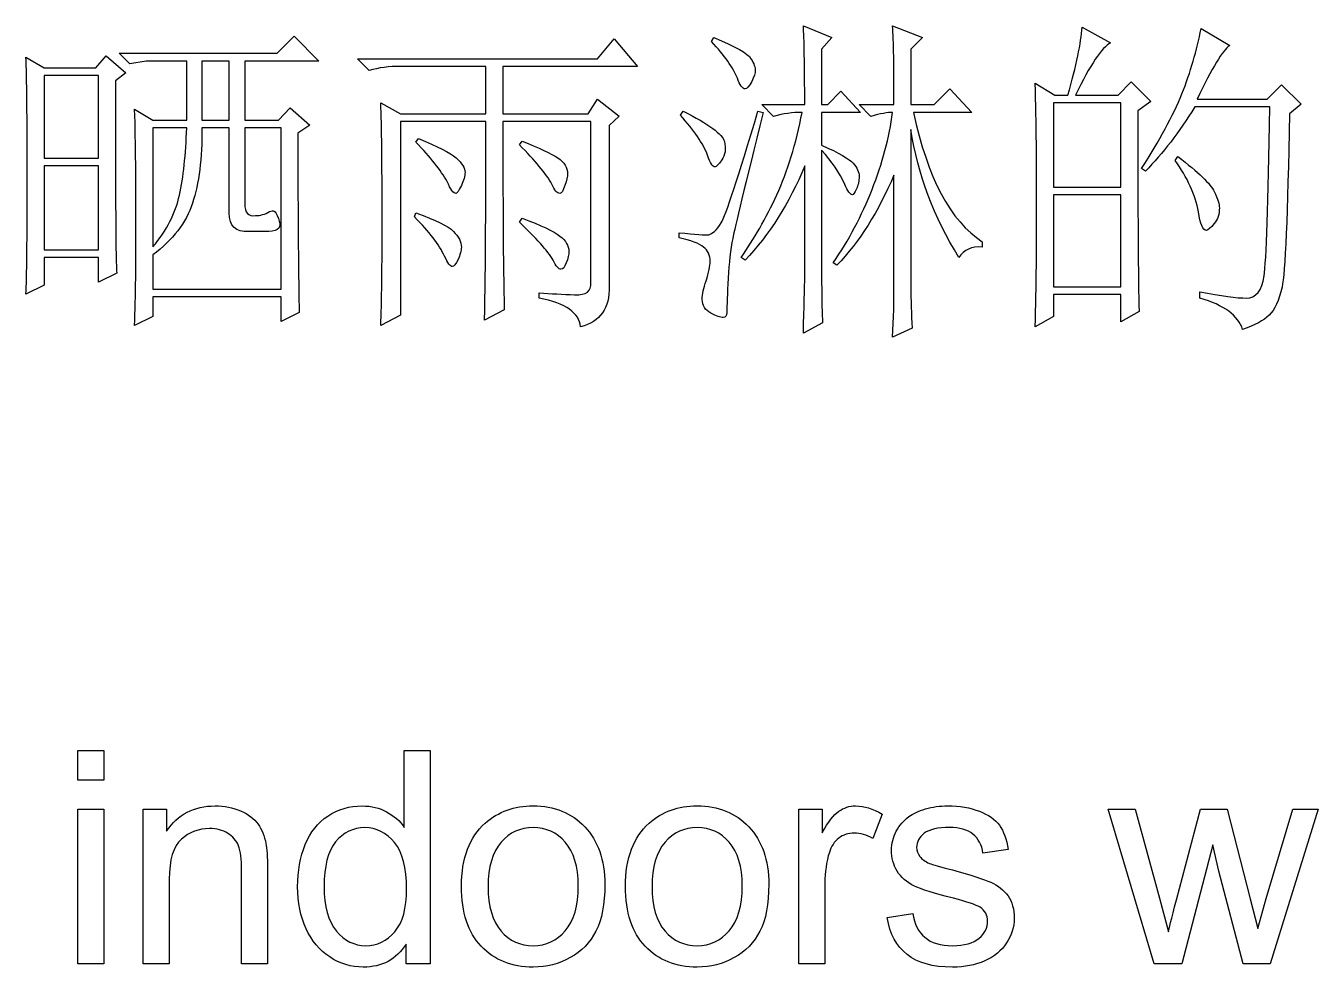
# Model space of a CAD drawing. Extents: x -45 to 645, y -160 to 467.
# Drawn here: x 370.51 to 376.63, y 90.4 to 94.86 of the extents above; entities that cross this region are included whole.
import ezdxf

# ---------------------------------------------------------------- set-up
doc = ezdxf.new("R2010")
doc.units = 0
doc.layers.add('layer 1', color=7, linetype='Continuous')

msp = doc.modelspace()

# ---------------------------------------------------------------- linework, layer by layer
at = {"layer": 'layer 1', "color": 7, "true_color": 0xffffff}
for points, knots in [([(374.276, 94.2687), (374.3247, 94.2147), (374.3608, 94.1607), (374.386, 94.1068), (374.3986, 94.075), (374.4111, 94.0575), (374.4221, 94.0575), (374.4269, 94.0575), (374.4331, 94.0671), (374.441, 94.0861), (374.4489, 94.1036), (374.4536, 94.1242), (374.4536, 94.1449), (374.4536, 94.1655), (374.4441, 94.1861), (374.4253, 94.2068), (374.408, 94.2274), (374.3577, 94.256), (374.276, 94.2925), (374.276, 94.2925), (374.276, 94.4481), (374.276, 94.4481), (374.276, 94.4481), (374.4599, 94.4481), (374.4599, 94.4481), (374.4599, 94.4481), (374.3672, 94.5481), (374.3672, 94.5481), (374.3672, 94.5481), (374.3059, 94.4846), (374.3059, 94.4846), (374.3059, 94.4846), (374.276, 94.4846), (374.276, 94.4846), (374.276, 94.4846), (374.276, 94.7465), (374.276, 94.7465), (374.276, 94.7465), (374.3247, 94.8021), (374.3247, 94.8021), (374.3247, 94.8021), (374.1896, 94.8576), (374.1896, 94.8576), (374.1927, 94.8005), (374.1958, 94.6751), (374.1958, 94.4846), (374.1958, 94.4846), (373.9931, 94.4846), (373.9931, 94.4846), (373.9931, 94.4846), (374.0481, 94.429), (374.0481, 94.429), (374.0937, 94.4417), (374.1377, 94.4481), (374.1833, 94.4481), (374.155, 94.2988), (374.1141, 94.1687), (374.0638, 94.0575), (374.012, 93.9464), (373.9554, 93.848), (373.8941, 93.7607), (373.8941, 93.7607), (373.9129, 93.748), (373.9129, 93.748), (374.0277, 93.8686), (374.122, 94.0163), (374.1958, 94.1941), (374.1958, 94.1941), (374.1959, 93.6734), (374.1959, 93.6734), (374.1959, 93.6162), (374.1927, 93.5257), (374.1895, 93.4019), (374.1895, 93.4019), (374.2807, 93.4511), (374.2807, 93.4511), (374.2776, 93.4924), (374.276, 93.5559), (374.276, 93.6432), (374.276, 93.6432), (374.276, 94.2687), (374.276, 94.2687)], [0, 0, 0, 0, 0.037037, 0.037037, 0.037037, 0.074074, 0.074074, 0.074074, 0.111111, 0.111111, 0.111111, 0.148148, 0.148148, 0.148148, 0.185185, 0.185185, 0.185185, 0.222222, 0.222222, 0.222222, 0.259259, 0.259259, 0.259259, 0.296296, 0.296296, 0.296296, 0.333333, 0.333333, 0.333333, 0.37037, 0.37037, 0.37037, 0.407407, 0.407407, 0.407407, 0.444444, 0.444444, 0.444444, 0.481481, 0.481481, 0.481481, 0.518519, 0.518519, 0.518519, 0.555556, 0.555556, 0.555556, 0.592593, 0.592593, 0.592593, 0.62963, 0.62963, 0.62963, 0.666667, 0.666667, 0.666667, 0.703704, 0.703704, 0.703704, 0.740741, 0.740741, 0.740741, 0.777778, 0.777778, 0.777778, 0.814815, 0.814815, 0.814815, 0.851852, 0.851852, 0.851852, 0.888889, 0.888889, 0.888889, 0.925926, 0.925926, 0.925926, 0.962963, 0.962963, 0.962963, 1, 1, 1, 1]), ([(374.4536, 94.4846), (374.4536, 94.4846), (374.5086, 94.429), (374.5086, 94.429), (374.5542, 94.4417), (374.5887, 94.4481), (374.6123, 94.4481), (374.5966, 94.329), (374.5636, 94.2068), (374.5149, 94.0829), (374.4661, 93.9591), (374.4048, 93.8432), (374.331, 93.7353), (374.331, 93.7353), (374.3483, 93.7242), (374.3483, 93.7242), (374.4552, 93.8353), (374.5447, 93.9782), (374.6186, 94.1512), (374.6186, 94.1512), (374.6186, 93.6432), (374.6186, 93.6432), (374.6186, 93.5559), (374.617, 93.4702), (374.6123, 93.3829), (374.6123, 93.3829), (374.705, 93.4257), (374.705, 93.4257), (374.7003, 93.4924), (374.6987, 93.5591), (374.6987, 93.6242), (374.6987, 93.6242), (374.6988, 94.3671), (374.6988, 94.3671), (374.7318, 94.1528), (374.8072, 93.9512), (374.9266, 93.7607), (374.9502, 93.7972), (374.9879, 93.8147), (375.0366, 93.8099), (375.0366, 93.8099), (375.0367, 93.8353), (375.0367, 93.8353), (374.8858, 93.9337), (374.7773, 94.1385), (374.7113, 94.4481), (374.7113, 94.4481), (374.9879, 94.4481), (374.9879, 94.4481), (374.9879, 94.4481), (374.8826, 94.5592), (374.8826, 94.5592), (374.8826, 94.5592), (374.8087, 94.4846), (374.8087, 94.4846), (374.8087, 94.4846), (374.6988, 94.4846), (374.6988, 94.4846), (374.6988, 94.4846), (374.6988, 94.7465), (374.6988, 94.7465), (374.6988, 94.7465), (374.7538, 94.8021), (374.7538, 94.8021), (374.7538, 94.8021), (374.6123, 94.8576), (374.6123, 94.8576), (374.617, 94.7878), (374.6186, 94.664), (374.6186, 94.4846), (374.6186, 94.4846), (374.4536, 94.4846), (374.4536, 94.4846)], [0, 0, 0, 0, 0.041667, 0.041667, 0.041667, 0.083333, 0.083333, 0.083333, 0.125, 0.125, 0.125, 0.166667, 0.166667, 0.166667, 0.208333, 0.208333, 0.208333, 0.25, 0.25, 0.25, 0.291667, 0.291667, 0.291667, 0.333333, 0.333333, 0.333333, 0.375, 0.375, 0.375, 0.416667, 0.416667, 0.416667, 0.458333, 0.458333, 0.458333, 0.5, 0.5, 0.5, 0.541667, 0.541667, 0.541667, 0.583333, 0.583333, 0.583333, 0.625, 0.625, 0.625, 0.666667, 0.666667, 0.666667, 0.708333, 0.708333, 0.708333, 0.75, 0.75, 0.75, 0.791667, 0.791667, 0.791667, 0.833333, 0.833333, 0.833333, 0.875, 0.875, 0.875, 0.916667, 0.916667, 0.916667, 0.958333, 0.958333, 0.958333, 1, 1, 1, 1]), ([(375.8351, 94.4989), (375.8351, 94.4989), (375.7424, 94.5925), (375.7424, 94.5925), (375.7424, 94.5925), (375.6811, 94.529), (375.6811, 94.529), (375.6811, 94.529), (375.4784, 94.529), (375.4784, 94.529), (375.5475, 94.6735), (375.6041, 94.756), (375.6449, 94.7767), (375.6449, 94.7767), (375.5098, 94.8513), (375.5098, 94.8513), (375.5051, 94.7767), (375.483, 94.6703), (375.4422, 94.529), (375.4422, 94.529), (375.3809, 94.529), (375.3809, 94.529), (375.3809, 94.529), (375.2882, 94.5862), (375.2882, 94.5862), (375.2929, 94.3957), (375.2945, 94.2036), (375.2945, 94.0115), (375.2945, 93.8194), (375.2929, 93.6257), (375.2882, 93.4321), (375.2882, 93.4321), (375.3746, 93.4813), (375.3746, 93.4813), (375.3746, 93.4813), (375.3746, 93.5861), (375.3746, 93.5861), (375.3746, 93.5861), (375.6937, 93.5861), (375.6937, 93.5861), (375.6937, 93.5861), (375.6937, 93.4559), (375.6937, 93.4559), (375.6937, 93.4559), (375.7801, 93.5051), (375.7801, 93.5051), (375.7754, 93.6543), (375.7738, 93.9702), (375.7738, 94.456), (375.7738, 94.456), (375.8351, 94.4989), (375.8351, 94.4989)], [0, 0, 0, 0, 0.058824, 0.058824, 0.058824, 0.117647, 0.117647, 0.117647, 0.176471, 0.176471, 0.176471, 0.235294, 0.235294, 0.235294, 0.294118, 0.294118, 0.294118, 0.352941, 0.352941, 0.352941, 0.411765, 0.411765, 0.411765, 0.470588, 0.470588, 0.470588, 0.529412, 0.529412, 0.529412, 0.588235, 0.588235, 0.588235, 0.647059, 0.647059, 0.647059, 0.705882, 0.705882, 0.705882, 0.764706, 0.764706, 0.764706, 0.823529, 0.823529, 0.823529, 0.882353, 0.882353, 0.882353, 0.941176, 0.941176, 0.941176, 1, 1, 1, 1]), ([(375.9829, 94.5354), (375.9404, 94.4322), (375.8775, 94.3147), (375.7911, 94.1814), (375.7911, 94.1814), (375.81, 94.1703), (375.81, 94.1703), (375.8917, 94.2528), (375.9702, 94.3528), (376.0441, 94.4735), (376.0441, 94.4735), (376.3993, 94.4735), (376.3993, 94.4735), (376.3914, 94.0099), (376.382, 93.7432), (376.3726, 93.6734), (376.3616, 93.6035), (376.3333, 93.5686), (376.2893, 93.5686), (376.2437, 93.5686), (376.1698, 93.5781), (376.0677, 93.5988), (376.0677, 93.5988), (376.0677, 93.5686), (376.0677, 93.5686), (376.1824, 93.5353), (376.25, 93.486), (376.2704, 93.4194), (376.3286, 93.44), (376.3694, 93.4622), (376.3961, 93.4876), (376.4229, 93.513), (376.4433, 93.5575), (376.4574, 93.621), (376.4716, 93.6845), (376.4841, 93.9591), (376.492, 94.4417), (376.492, 94.4417), (376.547, 94.4862), (376.547, 94.4862), (376.547, 94.4862), (376.4543, 94.5782), (376.4543, 94.5782), (376.4543, 94.5782), (376.3867, 94.51), (376.3867, 94.51), (376.3867, 94.51), (376.0551, 94.51), (376.0551, 94.51), (376.1258, 94.6592), (376.1761, 94.7433), (376.2091, 94.764), (376.2091, 94.764), (376.074, 94.8449), (376.074, 94.8449), (376.0535, 94.7418), (376.0237, 94.6386), (375.9829, 94.5354)], [0, 0, 0, 0, 0.052632, 0.052632, 0.052632, 0.105263, 0.105263, 0.105263, 0.157895, 0.157895, 0.157895, 0.210526, 0.210526, 0.210526, 0.263158, 0.263158, 0.263158, 0.315789, 0.315789, 0.315789, 0.368421, 0.368421, 0.368421, 0.421053, 0.421053, 0.421053, 0.473684, 0.473684, 0.473684, 0.526316, 0.526316, 0.526316, 0.578947, 0.578947, 0.578947, 0.631579, 0.631579, 0.631579, 0.684211, 0.684211, 0.684211, 0.736842, 0.736842, 0.736842, 0.789474, 0.789474, 0.789474, 0.842105, 0.842105, 0.842105, 0.894737, 0.894737, 0.894737, 0.947368, 0.947368, 0.947368, 1, 1, 1, 1]), ([(371.1076, 93.4813), (371.1076, 93.4813), (371.1076, 93.5749), (371.1076, 93.5749), (371.1076, 93.5749), (371.7158, 93.5749), (371.7158, 93.5749), (371.7158, 93.5749), (371.7158, 93.4575), (371.7158, 93.4575), (371.7158, 93.4575), (371.8007, 93.5003), (371.8007, 93.5003), (371.7975, 93.6448), (371.7944, 93.929), (371.7944, 94.3496), (371.7944, 94.3496), (371.8509, 94.3877), (371.8509, 94.3877), (371.8509, 94.3877), (371.7582, 94.4687), (371.7582, 94.4687), (371.7582, 94.4687), (371.7032, 94.4116), (371.7032, 94.4116), (371.7032, 94.4116), (371.5429, 94.4116), (371.5429, 94.4116), (371.5429, 94.4116), (371.5429, 94.691), (371.5429, 94.691), (371.5429, 94.691), (371.8934, 94.691), (371.8934, 94.691), (371.8934, 94.691), (371.7771, 94.8084), (371.7771, 94.8084), (371.7771, 94.8084), (371.6969, 94.7275), (371.6969, 94.7275), (371.6969, 94.7275), (370.9473, 94.7275), (370.9473, 94.7275), (370.9473, 94.7275), (370.9976, 94.6783), (370.9976, 94.6783), (370.9976, 94.6783), (371.0762, 94.691), (371.0762, 94.691), (371.0762, 94.691), (371.2679, 94.691), (371.2679, 94.691), (371.2679, 94.691), (371.2679, 94.4116), (371.2679, 94.4116), (371.2679, 94.4116), (371.1076, 94.4116), (371.1076, 94.4116), (371.1076, 94.4116), (371.0212, 94.4624), (371.0212, 94.4624), (371.0259, 94.2973), (371.0274, 94.1179), (371.0274, 93.929), (371.0275, 93.7385), (371.0259, 93.5749), (371.0211, 93.4384), (371.0211, 93.4384), (371.1076, 93.4813), (371.1076, 93.4813)], [0, 0, 0, 0, 0.043478, 0.043478, 0.043478, 0.086957, 0.086957, 0.086957, 0.130435, 0.130435, 0.130435, 0.173913, 0.173913, 0.173913, 0.217391, 0.217391, 0.217391, 0.26087, 0.26087, 0.26087, 0.304348, 0.304348, 0.304348, 0.347826, 0.347826, 0.347826, 0.391304, 0.391304, 0.391304, 0.434783, 0.434783, 0.434783, 0.478261, 0.478261, 0.478261, 0.521739, 0.521739, 0.521739, 0.565217, 0.565217, 0.565217, 0.608696, 0.608696, 0.608696, 0.652174, 0.652174, 0.652174, 0.695652, 0.695652, 0.695652, 0.73913, 0.73913, 0.73913, 0.782609, 0.782609, 0.782609, 0.826087, 0.826087, 0.826087, 0.869565, 0.869565, 0.869565, 0.913043, 0.913043, 0.913043, 0.956522, 0.956522, 0.956522, 1, 1, 1, 1]), ([(372.9369, 93.5686), (373.0642, 93.5432), (373.1286, 93.4987), (373.1333, 93.4321), (373.2276, 93.4575), (373.2732, 93.521), (373.2685, 93.6242), (373.2685, 93.6242), (373.2685, 94.3862), (373.2685, 94.3862), (373.2685, 94.3862), (373.3172, 94.4306), (373.3172, 94.4306), (373.3172, 94.4306), (373.2135, 94.51), (373.2135, 94.51), (373.2135, 94.51), (373.1695, 94.4417), (373.1695, 94.4417), (373.1695, 94.4417), (372.7656, 94.4417), (372.7656, 94.4417), (372.7656, 94.4417), (372.7656, 94.6656), (372.7656, 94.6656), (372.7656, 94.6656), (373.4037, 94.6656), (373.4037, 94.6656), (373.4037, 94.6656), (373.2937, 94.7957), (373.2937, 94.7957), (373.2937, 94.7957), (373.2135, 94.7021), (373.2135, 94.7021), (373.2135, 94.7021), (372.0774, 94.7021), (372.0774, 94.7021), (372.0774, 94.7021), (372.1324, 94.6465), (372.1324, 94.6465), (372.178, 94.6592), (372.2265, 94.6656), (372.28, 94.6656), (372.28, 94.6656), (372.6855, 94.6656), (372.6855, 94.6656), (372.6855, 94.6656), (372.6855, 94.4417), (372.6855, 94.4417), (372.6855, 94.4417), (372.28, 94.4417), (372.28, 94.4417), (372.28, 94.4417), (372.1874, 94.4925), (372.1874, 94.4925), (372.192, 94.3846), (372.1935, 94.2084), (372.1935, 93.9623), (372.1936, 93.7162), (372.192, 93.5416), (372.1874, 93.4384), (372.1874, 93.4384), (372.28, 93.4876), (372.28, 93.4876), (372.28, 93.4876), (372.28, 94.4052), (372.28, 94.4052), (372.28, 94.4052), (372.6855, 94.4052), (372.6855, 94.4052), (372.6855, 94.0337), (372.6839, 93.7194), (372.6792, 93.4638), (372.6792, 93.4638), (372.7719, 93.513), (372.7719, 93.513), (372.7672, 93.7353), (372.7656, 94.0337), (372.7656, 94.4052), (372.7656, 94.4052), (373.1821, 94.4052), (373.1821, 94.4052), (373.1821, 94.4052), (373.1821, 93.6432), (373.1821, 93.6432), (373.1868, 93.6019), (373.1616, 93.5813), (373.1051, 93.5845), (373.0501, 93.5861), (372.9935, 93.5892), (372.9369, 93.594), (372.9369, 93.594), (372.9369, 93.5686), (372.9369, 93.5686)], [0, 0, 0, 0, 0.032258, 0.032258, 0.032258, 0.064516, 0.064516, 0.064516, 0.096774, 0.096774, 0.096774, 0.129032, 0.129032, 0.129032, 0.16129, 0.16129, 0.16129, 0.193548, 0.193548, 0.193548, 0.225806, 0.225806, 0.225806, 0.258065, 0.258065, 0.258065, 0.290323, 0.290323, 0.290323, 0.322581, 0.322581, 0.322581, 0.354839, 0.354839, 0.354839, 0.387097, 0.387097, 0.387097, 0.419355, 0.419355, 0.419355, 0.451613, 0.451613, 0.451613, 0.483871, 0.483871, 0.483871, 0.516129, 0.516129, 0.516129, 0.548387, 0.548387, 0.548387, 0.580645, 0.580645, 0.580645, 0.612903, 0.612903, 0.612903, 0.645161, 0.645161, 0.645161, 0.677419, 0.677419, 0.677419, 0.709677, 0.709677, 0.709677, 0.741935, 0.741935, 0.741935, 0.774194, 0.774194, 0.774194, 0.806452, 0.806452, 0.806452, 0.83871, 0.83871, 0.83871, 0.870968, 0.870968, 0.870968, 0.903226, 0.903226, 0.903226, 0.935484, 0.935484, 0.935484, 0.967742, 0.967742, 0.967742, 1, 1, 1, 1]), ([(373.7542, 94.783), (373.8155, 94.7164), (373.8564, 94.6592), (373.8768, 94.61), (373.8878, 94.5767), (373.9004, 94.5592), (373.9129, 94.5592), (373.9208, 94.5592), (373.9318, 94.5703), (373.9444, 94.5941), (373.9554, 94.6163), (373.9617, 94.6338), (373.9617, 94.6465), (373.9617, 94.6592), (373.9554, 94.6783), (373.9412, 94.7021), (373.9271, 94.7275), (373.8674, 94.7608), (373.7652, 94.8021), (373.7652, 94.8021), (373.7542, 94.783), (373.7542, 94.783)], [0, 0, 0, 0, 0.142857, 0.142857, 0.142857, 0.285714, 0.285714, 0.285714, 0.428571, 0.428571, 0.428571, 0.571429, 0.571429, 0.571429, 0.714286, 0.714286, 0.714286, 0.857143, 0.857143, 0.857143, 1, 1, 1, 1]), ([(370.5921, 93.6305), (370.5921, 93.6305), (370.5921, 93.7607), (370.5921, 93.7607), (370.5921, 93.7607), (370.8499, 93.7607), (370.8499, 93.7607), (370.8499, 93.7607), (370.8499, 93.6432), (370.8499, 93.6432), (370.8499, 93.6432), (370.9363, 93.6861), (370.9363, 93.6861), (370.9316, 93.74), (370.93, 94.0433), (370.93, 94.5973), (370.93, 94.5973), (370.9788, 94.6354), (370.9788, 94.6354), (370.9788, 94.6354), (370.886, 94.7164), (370.886, 94.7164), (370.886, 94.7164), (370.8373, 94.6592), (370.8373, 94.6592), (370.8373, 94.6592), (370.5921, 94.6592), (370.5921, 94.6592), (370.5921, 94.6592), (370.5057, 94.71), (370.5057, 94.71), (370.5104, 94.6179), (370.512, 94.4274), (370.512, 94.1353), (370.512, 93.8448), (370.5104, 93.6623), (370.5057, 93.5876), (370.5057, 93.5876), (370.5921, 93.6305), (370.5921, 93.6305)], [0, 0, 0, 0, 0.076923, 0.076923, 0.076923, 0.153846, 0.153846, 0.153846, 0.230769, 0.230769, 0.230769, 0.307692, 0.307692, 0.307692, 0.384615, 0.384615, 0.384615, 0.461538, 0.461538, 0.461538, 0.538462, 0.538462, 0.538462, 0.615385, 0.615385, 0.615385, 0.692308, 0.692308, 0.692308, 0.769231, 0.769231, 0.769231, 0.846154, 0.846154, 0.846154, 0.923077, 0.923077, 0.923077, 1, 1, 1, 1]), ([(371.469, 94.691), (371.469, 94.691), (371.469, 94.4116), (371.469, 94.4116), (371.469, 94.4116), (371.3402, 94.4116), (371.3402, 94.4116), (371.3402, 94.4116), (371.3402, 94.691), (371.3402, 94.691), (371.3402, 94.691), (371.469, 94.691), (371.469, 94.691)], [0, 0, 0, 0, 0.25, 0.25, 0.25, 0.5, 0.5, 0.5, 0.75, 0.75, 0.75, 1, 1, 1, 1]), ([(370.8499, 94.6227), (370.8499, 94.6227), (370.8499, 94.2306), (370.8499, 94.2306), (370.8499, 94.2306), (370.5921, 94.2306), (370.5921, 94.2306), (370.5921, 94.2306), (370.5921, 94.6227), (370.5921, 94.6227), (370.5921, 94.6227), (370.8499, 94.6227), (370.8499, 94.6227)], [0, 0, 0, 0, 0.25, 0.25, 0.25, 0.5, 0.5, 0.5, 0.75, 0.75, 0.75, 1, 1, 1, 1]), ([(375.6937, 94.4925), (375.6937, 94.4925), (375.6937, 94.0941), (375.6937, 94.0941), (375.6937, 94.0941), (375.3746, 94.0941), (375.3746, 94.0941), (375.3746, 94.0941), (375.3746, 94.4925), (375.3746, 94.4925), (375.3746, 94.4925), (375.6937, 94.4925), (375.6937, 94.4925)], [0, 0, 0, 0, 0.25, 0.25, 0.25, 0.5, 0.5, 0.5, 0.75, 0.75, 0.75, 1, 1, 1, 1]), ([(373.9743, 94.4544), (373.88, 94.1369), (373.8218, 93.9607), (373.7998, 93.9242), (373.7778, 93.8893), (373.7574, 93.8718), (373.7416, 93.8686), (373.7244, 93.867), (373.6772, 93.8702), (373.6002, 93.8782), (373.6002, 93.8782), (373.6002, 93.8543), (373.6002, 93.8543), (373.6568, 93.8416), (373.6961, 93.8274), (373.7165, 93.8099), (373.7369, 93.794), (373.7479, 93.7718), (373.7479, 93.7416), (373.7479, 93.721), (373.7416, 93.6908), (373.7291, 93.6496), (373.7165, 93.6162), (373.7102, 93.5876), (373.7102, 93.5622), (373.7102, 93.5337), (373.7244, 93.5114), (373.7511, 93.4972), (373.7778, 93.4829), (373.7967, 93.4765), (373.8092, 93.4765), (373.8218, 93.4765), (373.8265, 93.4845), (373.8265, 93.5003), (373.8265, 93.5337), (373.8297, 93.5876), (373.8328, 93.6623), (373.8375, 93.7353), (373.8438, 93.7988), (373.8548, 93.8512), (373.8642, 93.902), (373.9129, 94.102), (373.9994, 94.4481), (373.9994, 94.4481), (373.9743, 94.4544), (373.9743, 94.4544)], [0, 0, 0, 0, 0.066667, 0.066667, 0.066667, 0.133333, 0.133333, 0.133333, 0.2, 0.2, 0.2, 0.266667, 0.266667, 0.266667, 0.333333, 0.333333, 0.333333, 0.4, 0.4, 0.4, 0.466667, 0.466667, 0.466667, 0.533333, 0.533333, 0.533333, 0.6, 0.6, 0.6, 0.666667, 0.666667, 0.666667, 0.733333, 0.733333, 0.733333, 0.8, 0.8, 0.8, 0.866667, 0.866667, 0.866667, 0.933333, 0.933333, 0.933333, 1, 1, 1, 1]), ([(373.6065, 94.4354), (373.671, 94.3623), (373.7149, 94.2988), (373.7354, 94.2449), (373.7479, 94.2068), (373.7589, 94.1893), (373.7715, 94.1893), (373.7762, 94.1893), (373.7857, 94.2004), (373.8029, 94.2226), (373.8187, 94.2449), (373.8234, 94.275), (373.8155, 94.31), (373.8061, 94.3449), (373.7416, 94.3925), (373.6191, 94.4544), (373.6191, 94.4544), (373.6065, 94.4354), (373.6065, 94.4354)], [0, 0, 0, 0, 0.166667, 0.166667, 0.166667, 0.333333, 0.333333, 0.333333, 0.5, 0.5, 0.5, 0.666667, 0.666667, 0.666667, 0.833333, 0.833333, 0.833333, 1, 1, 1, 1]), ([(371.469, 94.375), (371.469, 94.375), (371.469, 93.9718), (371.469, 93.9718), (371.469, 93.9099), (371.5005, 93.8797), (371.5618, 93.8845), (371.5618, 93.8845), (371.6168, 93.8845), (371.6168, 93.8845), (371.6781, 93.8797), (371.7095, 93.8909), (371.7095, 93.9163), (371.7095, 93.9242), (371.7048, 93.9385), (371.6969, 93.9591), (371.6891, 93.9798), (371.6765, 93.9861), (371.6608, 93.9782), (371.6388, 93.9655), (371.6168, 93.9591), (371.5932, 93.9591), (371.5602, 93.9544), (371.5429, 93.9734), (371.5429, 94.0147), (371.5429, 94.0147), (371.5429, 94.375), (371.5429, 94.375), (371.5429, 94.375), (371.7158, 94.375), (371.7158, 94.375), (371.7158, 94.375), (371.7158, 93.6115), (371.7158, 93.6115), (371.7158, 93.6115), (371.1076, 93.6115), (371.1076, 93.6115), (371.1076, 93.6115), (371.1076, 93.7734), (371.1076, 93.7734), (371.2019, 93.8432), (371.2647, 93.9258), (371.2946, 94.0179), (371.3261, 94.1115), (371.3402, 94.2306), (371.3402, 94.375), (371.3402, 94.375), (371.469, 94.375), (371.469, 94.375)], [0, 0, 0, 0, 0.0625, 0.0625, 0.0625, 0.125, 0.125, 0.125, 0.1875, 0.1875, 0.1875, 0.25, 0.25, 0.25, 0.3125, 0.3125, 0.3125, 0.375, 0.375, 0.375, 0.4375, 0.4375, 0.4375, 0.5, 0.5, 0.5, 0.5625, 0.5625, 0.5625, 0.625, 0.625, 0.625, 0.6875, 0.6875, 0.6875, 0.75, 0.75, 0.75, 0.8125, 0.8125, 0.8125, 0.875, 0.875, 0.875, 0.9375, 0.9375, 0.9375, 1, 1, 1, 1]), ([(371.2679, 94.375), (371.2632, 94.2465), (371.2522, 94.1401), (371.2333, 94.056), (371.2144, 93.9702), (371.1736, 93.8893), (371.1076, 93.8115), (371.1076, 93.8115), (371.1076, 94.375), (371.1076, 94.375), (371.1076, 94.375), (371.2679, 94.375), (371.2679, 94.375)], [0, 0, 0, 0, 0.25, 0.25, 0.25, 0.5, 0.5, 0.5, 0.75, 0.75, 0.75, 1, 1, 1, 1]), ([(372.5016, 94.121), (372.5173, 94.0829), (372.5314, 94.0639), (372.544, 94.0639), (372.5487, 94.0639), (372.5566, 94.0766), (372.5691, 94.102), (372.5802, 94.1258), (372.5864, 94.1464), (372.5864, 94.1639), (372.5864, 94.1845), (372.5723, 94.2068), (372.544, 94.2322), (372.5158, 94.256), (372.456, 94.2877), (372.3664, 94.3242), (372.3664, 94.3242), (372.3539, 94.3068), (372.3539, 94.3068), (372.423, 94.2353), (372.4717, 94.1734), (372.5016, 94.121)], [0, 0, 0, 0, 0.142857, 0.142857, 0.142857, 0.285714, 0.285714, 0.285714, 0.428571, 0.428571, 0.428571, 0.571429, 0.571429, 0.571429, 0.714286, 0.714286, 0.714286, 0.857143, 0.857143, 0.857143, 1, 1, 1, 1]), ([(372.9982, 94.1083), (373.0108, 94.0798), (373.0233, 94.0639), (373.0359, 94.0639), (373.0438, 94.0639), (373.0516, 94.0766), (373.0595, 94.102), (373.0674, 94.1258), (373.0721, 94.1449), (373.0721, 94.1576), (373.0721, 94.1861), (373.0563, 94.2115), (373.0265, 94.2322), (372.9951, 94.2528), (372.9385, 94.2798), (372.8567, 94.3115), (372.8567, 94.3115), (372.8442, 94.2941), (372.8442, 94.2941), (372.918, 94.2195), (372.9699, 94.1576), (372.9982, 94.1083)], [0, 0, 0, 0, 0.142857, 0.142857, 0.142857, 0.285714, 0.285714, 0.285714, 0.428571, 0.428571, 0.428571, 0.571429, 0.571429, 0.571429, 0.714286, 0.714286, 0.714286, 0.857143, 0.857143, 0.857143, 1, 1, 1, 1]), ([(375.9514, 94.2195), (376.008, 94.1401), (376.0457, 94.0591), (376.0614, 93.9766), (376.0693, 93.9194), (376.0818, 93.8893), (376.0991, 93.8893), (376.107, 93.8893), (376.1195, 93.9004), (376.1353, 93.921), (376.1526, 93.9417), (376.1604, 93.9671), (376.1604, 93.9956), (376.1604, 94.0115), (376.1525, 94.0385), (376.1353, 94.0734), (376.1196, 94.1083), (376.0614, 94.1639), (375.9639, 94.2385), (375.9639, 94.2385), (375.9514, 94.2195), (375.9514, 94.2195)], [0, 0, 0, 0, 0.142857, 0.142857, 0.142857, 0.285714, 0.285714, 0.285714, 0.428571, 0.428571, 0.428571, 0.571429, 0.571429, 0.571429, 0.714286, 0.714286, 0.714286, 0.857143, 0.857143, 0.857143, 1, 1, 1, 1]), ([(370.8499, 94.1941), (370.8499, 94.1941), (370.8499, 93.7972), (370.8499, 93.7972), (370.8499, 93.7972), (370.5921, 93.7972), (370.5921, 93.7972), (370.5921, 93.7972), (370.5921, 94.1941), (370.5921, 94.1941), (370.5921, 94.1941), (370.8499, 94.1941), (370.8499, 94.1941)], [0, 0, 0, 0, 0.25, 0.25, 0.25, 0.5, 0.5, 0.5, 0.75, 0.75, 0.75, 1, 1, 1, 1]), ([(375.6937, 94.0575), (375.6937, 94.0575), (375.6937, 93.6226), (375.6937, 93.6226), (375.6937, 93.6226), (375.3746, 93.6226), (375.3746, 93.6226), (375.3746, 93.6226), (375.3746, 94.0575), (375.3746, 94.0575), (375.3746, 94.0575), (375.6937, 94.0575), (375.6937, 94.0575)], [0, 0, 0, 0, 0.25, 0.25, 0.25, 0.5, 0.5, 0.5, 0.75, 0.75, 0.75, 1, 1, 1, 1]), ([(372.489, 93.767), (372.5047, 93.7337), (372.5173, 93.7178), (372.5251, 93.7178), (372.533, 93.7178), (372.5424, 93.7289), (372.5534, 93.7512), (372.5629, 93.7734), (372.5691, 93.794), (372.5691, 93.8099), (372.5692, 93.8353), (372.5566, 93.8591), (372.5314, 93.8845), (372.5079, 93.9099), (372.4481, 93.9385), (372.3538, 93.9718), (372.3538, 93.9718), (372.3476, 93.9528), (372.3476, 93.9528), (372.4167, 93.8829), (372.4639, 93.821), (372.489, 93.767)], [0, 0, 0, 0, 0.142857, 0.142857, 0.142857, 0.285714, 0.285714, 0.285714, 0.428571, 0.428571, 0.428571, 0.571429, 0.571429, 0.571429, 0.714286, 0.714286, 0.714286, 0.857143, 0.857143, 0.857143, 1, 1, 1, 1]), ([(373.0045, 93.748), (373.0171, 93.7194), (373.0296, 93.7051), (373.0406, 93.7051), (373.0501, 93.7051), (373.0579, 93.7146), (373.0658, 93.7353), (373.0737, 93.7559), (373.0783, 93.775), (373.0783, 93.7908), (373.0784, 93.8162), (373.0642, 93.8401), (373.0359, 93.8623), (373.0061, 93.8861), (372.9479, 93.9131), (372.8567, 93.9464), (372.8567, 93.9464), (372.8442, 93.9274), (372.8442, 93.9274), (372.9228, 93.8528), (372.9762, 93.794), (373.0045, 93.748)], [0, 0, 0, 0, 0.142857, 0.142857, 0.142857, 0.285714, 0.285714, 0.285714, 0.428571, 0.428571, 0.428571, 0.571429, 0.571429, 0.571429, 0.714286, 0.714286, 0.714286, 0.857143, 0.857143, 0.857143, 1, 1, 1, 1]), ([(370.8747, 91.2854), (370.8747, 91.2854), (370.8747, 91.4266), (370.8747, 91.4266), (370.8747, 91.4266), (370.7518, 91.4266), (370.7518, 91.4266), (370.7518, 91.4266), (370.7518, 91.2854), (370.7518, 91.2854), (370.7518, 91.2854), (370.8747, 91.2854), (370.8747, 91.2854)], [0, 0, 0, 0, 0.25, 0.25, 0.25, 0.5, 0.5, 0.5, 0.75, 0.75, 0.75, 1, 1, 1, 1]), ([(372.4215, 90.4161), (372.4215, 90.4161), (372.4215, 91.4266), (372.4215, 91.4266), (372.4215, 91.4266), (372.2986, 91.4266), (372.2986, 91.4266), (372.2986, 91.4266), (372.2986, 91.0624), (372.2986, 91.0624), (372.2776, 91.0935), (372.2497, 91.1174), (372.2147, 91.1358), (372.1813, 91.1542), (372.1422, 91.164), (372.0989, 91.164), (372.0389, 91.164), (371.9857, 91.1485), (371.9368, 91.116), (371.8894, 91.085), (371.853, 91.0398), (371.8293, 90.9806), (371.8055, 90.9213), (371.793, 90.855), (371.793, 90.7816), (371.793, 90.7068), (371.8069, 90.6405), (371.8335, 90.5826), (371.86, 90.5262), (371.8963, 90.481), (371.9452, 90.4486), (371.9942, 90.4161), (372.0472, 90.4006), (372.1045, 90.4006), (372.1938, 90.4006), (372.2608, 90.4373), (372.3069, 90.5092), (372.3069, 90.5092), (372.3069, 90.4161), (372.3069, 90.4161), (372.3069, 90.4161), (372.4215, 90.4161), (372.4215, 90.4161)], [0, 0, 0, 0, 0.071429, 0.071429, 0.071429, 0.142857, 0.142857, 0.142857, 0.214286, 0.214286, 0.214286, 0.285714, 0.285714, 0.285714, 0.357143, 0.357143, 0.357143, 0.428571, 0.428571, 0.428571, 0.5, 0.5, 0.5, 0.571429, 0.571429, 0.571429, 0.642857, 0.642857, 0.642857, 0.714286, 0.714286, 0.714286, 0.785714, 0.785714, 0.785714, 0.857143, 0.857143, 0.857143, 0.928571, 0.928571, 0.928571, 1, 1, 1, 1]), ([(370.8747, 90.4161), (370.8747, 90.4161), (370.8747, 91.1485), (370.8747, 91.1485), (370.8747, 91.1485), (370.7518, 91.1485), (370.7518, 91.1485), (370.7518, 91.1485), (370.7518, 90.4161), (370.7518, 90.4161), (370.7518, 90.4161), (370.8747, 90.4161), (370.8747, 90.4161)], [0, 0, 0, 0, 0.25, 0.25, 0.25, 0.5, 0.5, 0.5, 0.75, 0.75, 0.75, 1, 1, 1, 1]), ([(371.1851, 90.4161), (371.1851, 90.4161), (371.1851, 90.8155), (371.1851, 90.8155), (371.1851, 90.91), (371.2047, 90.9735), (371.2424, 91.006), (371.2801, 91.0399), (371.3248, 91.0568), (371.3765, 91.0568), (371.41, 91.0568), (371.438, 91.0497), (371.4617, 91.0342), (371.4869, 91.0202), (371.5036, 90.9989), (371.5134, 90.9749), (371.5232, 90.9495), (371.5274, 90.9114), (371.5274, 90.8606), (371.5274, 90.8606), (371.5274, 90.4161), (371.5274, 90.4161), (371.5274, 90.4161), (371.6503, 90.4161), (371.6503, 90.4161), (371.6503, 90.4161), (371.6503, 90.8663), (371.6503, 90.8663), (371.6503, 90.9227), (371.6475, 90.9636), (371.6433, 90.9862), (371.6363, 91.0215), (371.6237, 91.0525), (371.6056, 91.0779), (371.5875, 91.1034), (371.5595, 91.1245), (371.5232, 91.14), (371.4869, 91.1556), (371.4463, 91.164), (371.403, 91.164), (371.3025, 91.164), (371.2256, 91.1245), (371.1725, 91.0441), (371.1725, 91.0441), (371.1725, 91.1485), (371.1725, 91.1485), (371.1725, 91.1485), (371.0622, 91.1485), (371.0622, 91.1485), (371.0622, 91.1485), (371.0622, 90.4161), (371.0622, 90.4161), (371.0622, 90.4161), (371.1851, 90.4161), (371.1851, 90.4161)], [0, 0, 0, 0, 0.055556, 0.055556, 0.055556, 0.111111, 0.111111, 0.111111, 0.166667, 0.166667, 0.166667, 0.222222, 0.222222, 0.222222, 0.277778, 0.277778, 0.277778, 0.333333, 0.333333, 0.333333, 0.388889, 0.388889, 0.388889, 0.444444, 0.444444, 0.444444, 0.5, 0.5, 0.5, 0.555556, 0.555556, 0.555556, 0.611111, 0.611111, 0.611111, 0.666667, 0.666667, 0.666667, 0.722222, 0.722222, 0.722222, 0.777778, 0.777778, 0.777778, 0.833333, 0.833333, 0.833333, 0.888889, 0.888889, 0.888889, 0.944444, 0.944444, 0.944444, 1, 1, 1, 1]), ([(372.6633, 90.4995), (372.7262, 90.4331), (372.8086, 90.4006), (372.9092, 90.4006), (372.9735, 90.4006), (373.0307, 90.4161), (373.0852, 90.4457), (373.1383, 90.4754), (373.1788, 90.5163), (373.2067, 90.5713), (373.2347, 90.625), (373.2487, 90.6983), (373.2487, 90.7929), (373.2487, 90.9086), (373.2165, 90.9989), (373.1537, 91.0652), (373.0908, 91.1316), (373.0098, 91.164), (372.9092, 91.164), (372.8198, 91.164), (372.7444, 91.1372), (372.6815, 91.0822), (372.6075, 91.0173), (372.5697, 90.9171), (372.5697, 90.783), (372.5698, 90.6589), (372.6005, 90.5643), (372.6633, 90.4995)], [0, 0, 0, 0, 0.111111, 0.111111, 0.111111, 0.222222, 0.222222, 0.222222, 0.333333, 0.333333, 0.333333, 0.444444, 0.444444, 0.444444, 0.555556, 0.555556, 0.555556, 0.666667, 0.666667, 0.666667, 0.777778, 0.777778, 0.777778, 0.888889, 0.888889, 0.888889, 1, 1, 1, 1]), ([(373.4402, 90.4995), (373.5031, 90.4331), (373.5855, 90.4006), (373.6861, 90.4006), (373.7504, 90.4006), (373.8076, 90.4161), (373.8621, 90.4457), (373.9152, 90.4754), (373.9557, 90.5163), (373.9836, 90.5713), (374.0116, 90.625), (374.0255, 90.6983), (374.0255, 90.7929), (374.0256, 90.9086), (373.9934, 90.9989), (373.9305, 91.0652), (373.8677, 91.1316), (373.7867, 91.164), (373.6861, 91.164), (373.5967, 91.164), (373.5212, 91.1372), (373.4584, 91.0822), (373.3844, 91.0173), (373.3466, 90.9171), (373.3466, 90.783), (373.3467, 90.6589), (373.3774, 90.5643), (373.4402, 90.4995)], [0, 0, 0, 0, 0.111111, 0.111111, 0.111111, 0.222222, 0.222222, 0.222222, 0.333333, 0.333333, 0.333333, 0.444444, 0.444444, 0.444444, 0.555556, 0.555556, 0.555556, 0.666667, 0.666667, 0.666667, 0.777778, 0.777778, 0.777778, 0.888889, 0.888889, 0.888889, 1, 1, 1, 1]), ([(374.2915, 90.4161), (374.2915, 90.4161), (374.2915, 90.7986), (374.2915, 90.7986), (374.2915, 90.8508), (374.2985, 90.8987), (374.3124, 90.9439), (374.3208, 90.9721), (374.3362, 90.9947), (374.3571, 91.0116), (374.3781, 91.0272), (374.4032, 91.0356), (374.4298, 91.0356), (374.4591, 91.0356), (374.4885, 91.0271), (374.5192, 91.0102), (374.5192, 91.0102), (374.5625, 91.1245), (374.5625, 91.1245), (374.5192, 91.1513), (374.4773, 91.164), (374.4368, 91.164), (374.4075, 91.164), (374.3809, 91.1555), (374.3571, 91.1386), (374.3334, 91.1231), (374.3068, 91.0878), (374.2789, 91.037), (374.2789, 91.037), (374.2789, 91.1485), (374.2789, 91.1485), (374.2789, 91.1485), (374.1686, 91.1485), (374.1686, 91.1485), (374.1686, 91.1485), (374.1686, 90.4161), (374.1686, 90.4161), (374.1686, 90.4161), (374.2915, 90.4161), (374.2915, 90.4161)], [0, 0, 0, 0, 0.076923, 0.076923, 0.076923, 0.153846, 0.153846, 0.153846, 0.230769, 0.230769, 0.230769, 0.307692, 0.307692, 0.307692, 0.384615, 0.384615, 0.384615, 0.461538, 0.461538, 0.461538, 0.538462, 0.538462, 0.538462, 0.615385, 0.615385, 0.615385, 0.692308, 0.692308, 0.692308, 0.769231, 0.769231, 0.769231, 0.846154, 0.846154, 0.846154, 0.923077, 0.923077, 0.923077, 1, 1, 1, 1]), ([(374.6812, 90.4599), (374.7301, 90.4204), (374.8013, 90.4006), (374.8963, 90.4006), (374.9536, 90.4006), (375.0038, 90.4105), (375.0485, 90.4302), (375.0946, 90.45), (375.1282, 90.4782), (375.1519, 90.5149), (375.1757, 90.5516), (375.1882, 90.5897), (375.1882, 90.632), (375.1883, 90.6744), (375.1784, 90.7096), (375.1589, 90.7378), (375.1393, 90.7662), (375.1114, 90.7872), (375.0779, 90.8028), (375.043, 90.817), (374.9829, 90.8366), (374.8963, 90.8606), (374.8362, 90.8762), (374.7999, 90.8874), (374.7873, 90.8917), (374.7664, 90.9002), (374.751, 90.9114), (374.7412, 90.9241), (374.7315, 90.9383), (374.7258, 90.9523), (374.7258, 90.9679), (374.7258, 90.9933), (374.7384, 91.0158), (374.7622, 91.0342), (374.7859, 91.0526), (374.8264, 91.0624), (374.8823, 91.0624), (374.9298, 91.0624), (374.9661, 91.0511), (374.9927, 91.0299), (375.0192, 91.0088), (375.0346, 90.9791), (375.0401, 90.941), (375.0401, 90.941), (375.1603, 90.958), (375.1603, 90.958), (375.1519, 91.006), (375.1379, 91.0441), (375.1184, 91.0723), (375.0975, 91.1005), (375.0653, 91.1231), (375.0234, 91.1386), (374.9801, 91.1556), (374.9298, 91.164), (374.8739, 91.164), (374.8362, 91.164), (374.7999, 91.1598), (374.7678, 91.1499), (374.7342, 91.14), (374.7091, 91.1273), (374.6895, 91.1132), (374.6644, 91.0949), (374.6434, 91.0723), (374.6295, 91.0441), (374.6141, 91.0159), (374.6071, 90.9862), (374.6071, 90.9537), (374.6071, 90.9186), (374.6155, 90.8846), (374.6336, 90.855), (374.6518, 90.8268), (374.6783, 90.8028), (374.7133, 90.7858), (374.7482, 90.7689), (374.8097, 90.7491), (374.9005, 90.7266), (374.9662, 90.7097), (375.008, 90.6955), (375.0262, 90.6842), (375.0499, 90.6687), (375.0625, 90.6461), (375.0625, 90.6179), (375.0625, 90.5869), (375.0485, 90.56), (375.022, 90.5375), (374.9941, 90.5135), (374.9521, 90.5022), (374.8963, 90.5022), (374.839, 90.5022), (374.7957, 90.5149), (374.765, 90.5417), (374.7342, 90.5671), (374.7147, 90.6052), (374.7077, 90.6546), (374.7077, 90.6546), (374.5861, 90.6349), (374.5861, 90.6349), (374.6001, 90.5573), (374.6308, 90.4994), (374.6812, 90.4599)], [0, 0, 0, 0, 0.030303, 0.030303, 0.030303, 0.060606, 0.060606, 0.060606, 0.090909, 0.090909, 0.090909, 0.121212, 0.121212, 0.121212, 0.151515, 0.151515, 0.151515, 0.181818, 0.181818, 0.181818, 0.212121, 0.212121, 0.212121, 0.242424, 0.242424, 0.242424, 0.272727, 0.272727, 0.272727, 0.30303, 0.30303, 0.30303, 0.333333, 0.333333, 0.333333, 0.363636, 0.363636, 0.363636, 0.393939, 0.393939, 0.393939, 0.424242, 0.424242, 0.424242, 0.454545, 0.454545, 0.454545, 0.484848, 0.484848, 0.484848, 0.515152, 0.515152, 0.515152, 0.545455, 0.545455, 0.545455, 0.575758, 0.575758, 0.575758, 0.606061, 0.606061, 0.606061, 0.636364, 0.636364, 0.636364, 0.666667, 0.666667, 0.666667, 0.69697, 0.69697, 0.69697, 0.727273, 0.727273, 0.727273, 0.757576, 0.757576, 0.757576, 0.787879, 0.787879, 0.787879, 0.818182, 0.818182, 0.818182, 0.848485, 0.848485, 0.848485, 0.878788, 0.878788, 0.878788, 0.909091, 0.909091, 0.909091, 0.939394, 0.939394, 0.939394, 0.969697, 0.969697, 0.969697, 1, 1, 1, 1]), ([(375.983, 90.4161), (375.983, 90.4161), (376.1296, 90.9792), (376.1296, 90.9792), (376.1296, 90.9792), (376.1575, 90.8551), (376.1575, 90.8551), (376.1575, 90.8551), (376.2735, 90.4161), (376.2735, 90.4161), (376.2735, 90.4161), (376.4006, 90.4161), (376.4006, 90.4161), (376.4006, 90.4161), (376.6283, 91.1485), (376.6283, 91.1485), (376.6283, 91.1485), (376.5082, 91.1485), (376.5082, 91.1485), (376.5082, 91.1485), (376.3825, 90.7252), (376.3825, 90.7252), (376.3825, 90.7252), (376.3419, 90.5841), (376.3419, 90.5841), (376.3419, 90.5841), (376.3056, 90.7238), (376.3056, 90.7238), (376.3056, 90.7238), (376.1967, 91.1485), (376.1967, 91.1485), (376.1967, 91.1485), (376.071, 91.1485), (376.071, 91.1485), (376.071, 91.1485), (375.9564, 90.7195), (375.9564, 90.7195), (375.9326, 90.6265), (375.92, 90.577), (375.9187, 90.5685), (375.9187, 90.5685), (375.8768, 90.7266), (375.8768, 90.7266), (375.8768, 90.7266), (375.7608, 91.1485), (375.7608, 91.1485), (375.7608, 91.1485), (375.6337, 91.1485), (375.6337, 91.1485), (375.6337, 91.1485), (375.8516, 90.4161), (375.8516, 90.4161), (375.8516, 90.4161), (375.983, 90.4161), (375.983, 90.4161)], [0, 0, 0, 0, 0.055556, 0.055556, 0.055556, 0.111111, 0.111111, 0.111111, 0.166667, 0.166667, 0.166667, 0.222222, 0.222222, 0.222222, 0.277778, 0.277778, 0.277778, 0.333333, 0.333333, 0.333333, 0.388889, 0.388889, 0.388889, 0.444444, 0.444444, 0.444444, 0.5, 0.5, 0.5, 0.555556, 0.555556, 0.555556, 0.611111, 0.611111, 0.611111, 0.666667, 0.666667, 0.666667, 0.722222, 0.722222, 0.722222, 0.777778, 0.777778, 0.777778, 0.833333, 0.833333, 0.833333, 0.888889, 0.888889, 0.888889, 0.944444, 0.944444, 0.944444, 1, 1, 1, 1]), ([(371.9732, 90.9933), (372.0109, 91.0384), (372.0556, 91.061), (372.1115, 91.061), (372.1673, 91.061), (372.2133, 91.037), (372.2524, 90.9904), (372.2902, 90.944), (372.3097, 90.8705), (372.3097, 90.7703), (372.3097, 90.68), (372.2916, 90.6123), (372.2538, 90.5685), (372.2162, 90.5249), (372.1701, 90.5022), (372.1157, 90.5022), (372.0626, 90.5022), (372.0165, 90.5248), (371.9774, 90.5713), (371.9382, 90.6179), (371.9187, 90.6885), (371.9187, 90.7816), (371.9187, 90.8776), (371.9368, 90.9481), (371.9732, 90.9933)], [0, 0, 0, 0, 0.125, 0.125, 0.125, 0.25, 0.25, 0.25, 0.375, 0.375, 0.375, 0.5, 0.5, 0.5, 0.625, 0.625, 0.625, 0.75, 0.75, 0.75, 0.875, 0.875, 0.875, 1, 1, 1, 1]), ([(372.757, 90.9919), (372.7975, 91.0384), (372.8477, 91.061), (372.9092, 91.061), (372.9707, 91.061), (373.0209, 91.0384), (373.0615, 90.9918), (373.102, 90.9453), (373.1229, 90.8761), (373.1229, 90.7858), (373.123, 90.69), (373.102, 90.6193), (373.0615, 90.5727), (373.021, 90.5262), (372.9707, 90.5022), (372.9092, 90.5022), (372.8477, 90.5022), (372.7974, 90.5248), (372.7569, 90.5713), (372.7164, 90.6179), (372.6955, 90.6885), (372.6955, 90.7816), (372.6955, 90.8748), (372.7164, 90.9453), (372.757, 90.9919)], [0, 0, 0, 0, 0.125, 0.125, 0.125, 0.25, 0.25, 0.25, 0.375, 0.375, 0.375, 0.5, 0.5, 0.5, 0.625, 0.625, 0.625, 0.75, 0.75, 0.75, 0.875, 0.875, 0.875, 1, 1, 1, 1]), ([(373.5338, 90.9919), (373.5744, 91.0384), (373.6246, 91.061), (373.6861, 91.061), (373.7476, 91.061), (373.7978, 91.0384), (373.8383, 90.9918), (373.8789, 90.9453), (373.8998, 90.8761), (373.8998, 90.7858), (373.8999, 90.69), (373.8789, 90.6193), (373.8383, 90.5727), (373.7979, 90.5262), (373.7475, 90.5022), (373.6861, 90.5022), (373.6246, 90.5022), (373.5743, 90.5248), (373.5338, 90.5713), (373.4933, 90.6179), (373.4723, 90.6885), (373.4723, 90.7816), (373.4724, 90.8748), (373.4933, 90.9453), (373.5338, 90.9919)], [0, 0, 0, 0, 0.125, 0.125, 0.125, 0.25, 0.25, 0.25, 0.375, 0.375, 0.375, 0.5, 0.5, 0.5, 0.625, 0.625, 0.625, 0.75, 0.75, 0.75, 0.875, 0.875, 0.875, 1, 1, 1, 1])]:
    msp.add_open_spline(points, degree=3, knots=knots, dxfattribs=at)

doc.saveas('drawing.dxf')
